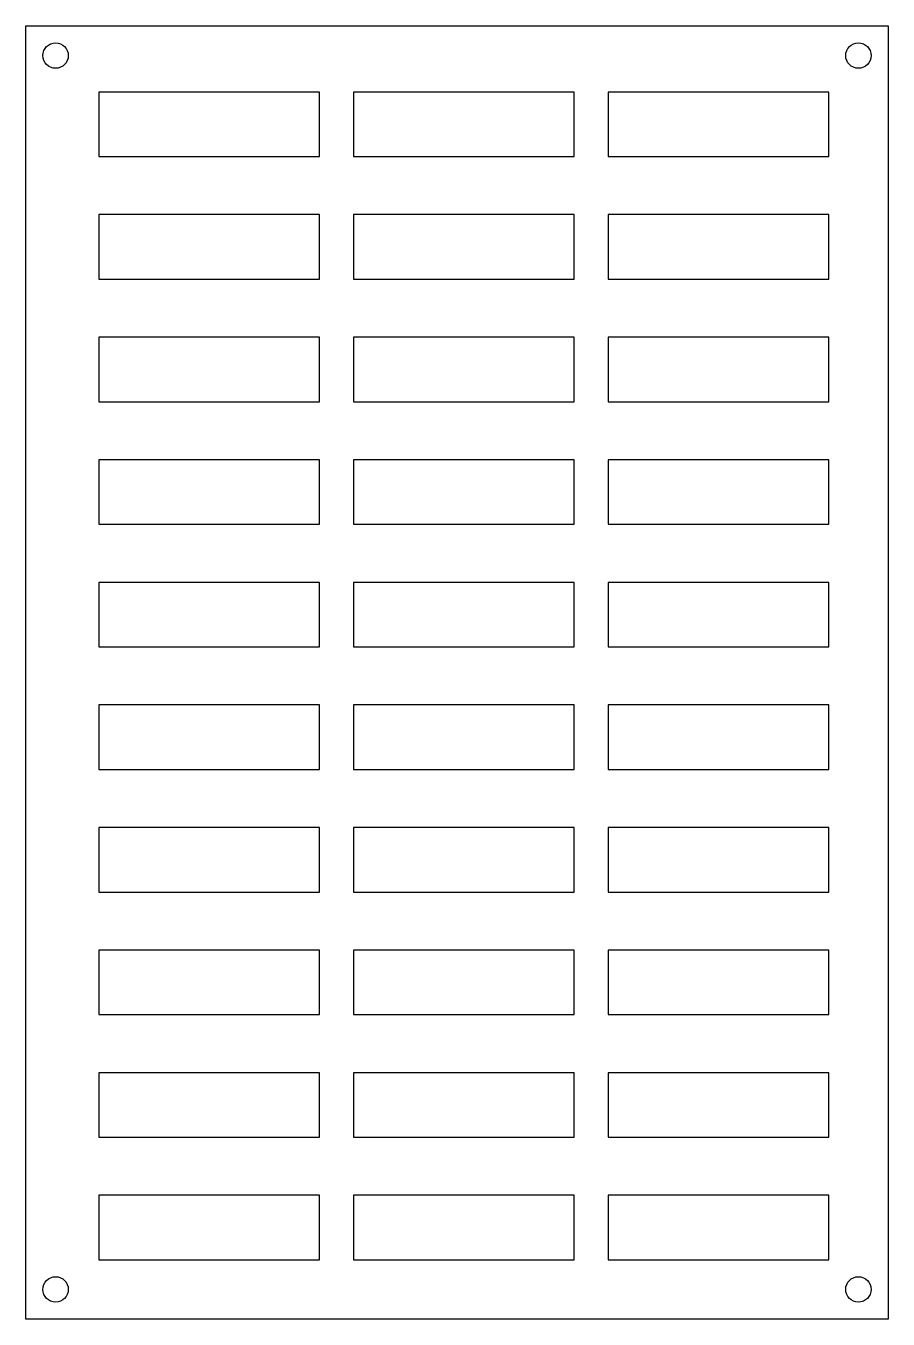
# Model space of a CAD drawing. Header units: millimetres. Extents: x -102 to 0, y -152 to 0.
import ezdxf

# ---------------------------------------------------------------- set-up
doc = ezdxf.new("R2010")
doc.units = ezdxf.units.MM
doc.layers.get('0').update_dxf_attribs({"linetype": 'CONTINUOUS'})

msp = doc.modelspace()

# ---------------------------------------------------------------- linework, layer by layer
for points in [[(0, -152.4), (-101.6, -152.4), (-101.6, 0), (0, 0)], [(-67, -7.8), (-93, -7.8), (-93, -15.4), (-67, -15.4)], [(-37, -7.8), (-63, -7.8), (-63, -15.4), (-37, -15.4)], [(-7, -7.8), (-33, -7.8), (-33, -15.4), (-7, -15.4)], [(-67, -22.24), (-93, -22.24), (-93, -29.84), (-67, -29.84)], [(-37, -22.24), (-63, -22.24), (-63, -29.84), (-37, -29.84)], [(-7, -22.24), (-33, -22.24), (-33, -29.84), (-7, -29.84)], [(-67, -36.69), (-93, -36.69), (-93, -44.29), (-67, -44.29)], [(-37, -36.69), (-63, -36.69), (-63, -44.29), (-37, -44.29)], [(-7, -36.69), (-33, -36.69), (-33, -44.29), (-7, -44.29)], [(-67, -51.13), (-93, -51.13), (-93, -58.73), (-67, -58.73)], [(-37, -51.13), (-63, -51.13), (-63, -58.73), (-37, -58.73)], [(-7, -51.13), (-33, -51.13), (-33, -58.73), (-7, -58.73)], [(-67, -65.58), (-93, -65.58), (-93, -73.18), (-67, -73.18)], [(-37, -65.58), (-63, -65.58), (-63, -73.18), (-37, -73.18)], [(-7, -65.58), (-33, -65.58), (-33, -73.18), (-7, -73.18)], [(-67, -80.02), (-93, -80.02), (-93, -87.62), (-67, -87.62)], [(-37, -80.02), (-63, -80.02), (-63, -87.62), (-37, -87.62)], [(-7, -80.02), (-33, -80.02), (-33, -87.62), (-7, -87.62)], [(-67, -94.47), (-93, -94.47), (-93, -102.07), (-67, -102.07)], [(-37, -94.47), (-63, -94.47), (-63, -102.07), (-37, -102.07)], [(-7, -94.47), (-33, -94.47), (-33, -102.07), (-7, -102.07)], [(-67, -108.91), (-93, -108.91), (-93, -116.51), (-67, -116.51)], [(-37, -108.91), (-63, -108.91), (-63, -116.51), (-37, -116.51)], [(-7, -108.91), (-33, -108.91), (-33, -116.51), (-7, -116.51)], [(-67, -123.36), (-93, -123.36), (-93, -130.96), (-67, -130.96)], [(-37, -123.36), (-63, -123.36), (-63, -130.96), (-37, -130.96)], [(-7, -123.36), (-33, -123.36), (-33, -130.96), (-7, -130.96)], [(-67, -137.8), (-93, -137.8), (-93, -145.4), (-67, -145.4)], [(-37, -137.8), (-63, -137.8), (-63, -145.4), (-37, -145.4)], [(-33, -145.4), (-7, -145.4), (-7, -137.8), (-33, -137.8)]]:
    msp.add_lwpolyline(points, close=True)
for centre in [(-98.1, -3.5), (-3.5, -3.5), (-98.1, -148.9), (-3.5, -148.9)]:
    msp.add_circle(centre, 1.5)

doc.saveas('drawing.dxf')
